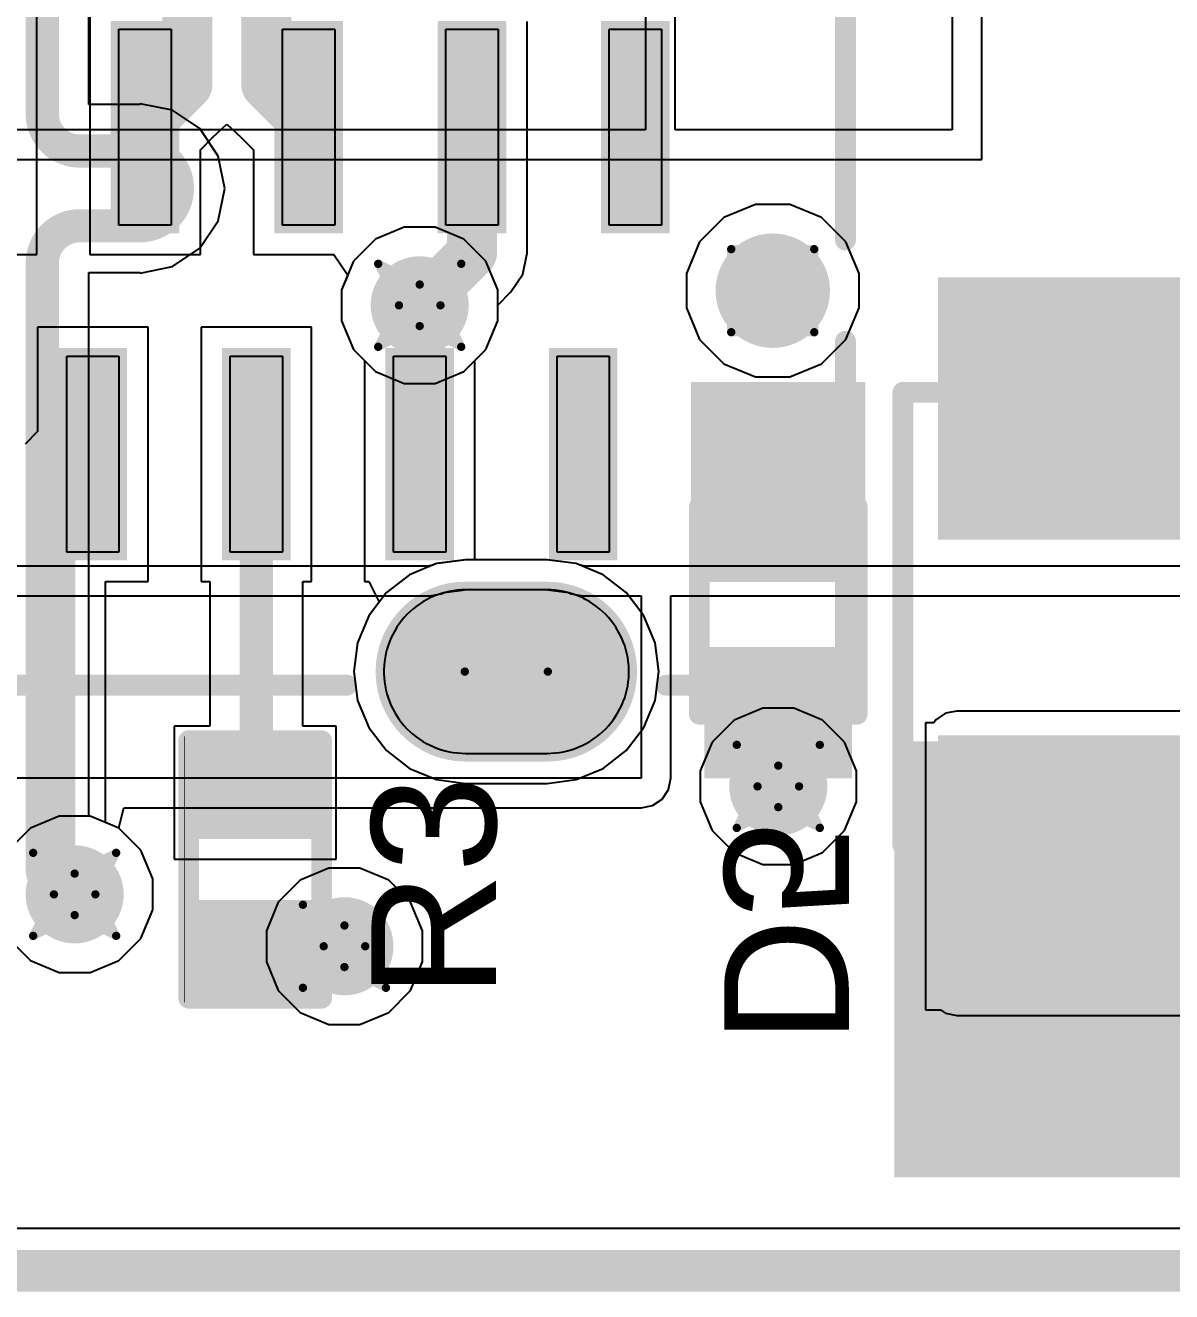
# Model space of a CAD drawing. Header units: inches. Extents: x -6 to 430, y 0 to 90.
# Drawn here: x 5.3 to 12.31, y -0.13 to 7.62 of the extents above; entities that cross this region are included whole.
import ezdxf

# ---------------------------------------------------------------- set-up
doc = ezdxf.new("R2010")
doc.units = ezdxf.units.IN
for name, color, linetype in [('Board_Outline', 56, 'Continuous'), ('Bottom Layer', 5, 'Continuous'), ('Bottom Overlay', 54, 'Continuous'), ('Bottom Paste', 16, 'Continuous'), ('Bottom Solder', 6, 'Continuous'), ('Drill Drawing', 1, 'Continuous'), ('Layer 1', 16, 'Continuous'), ('Layer 2', 76, 'Continuous'), ('Multi-Layer', 9, 'Continuous'), ('Pad Holes', 156, 'Continuous'), ('Top Layer', 1, 'Continuous'), ('Top Overlay', 2, 'Continuous'), ('Top Paste', 8, 'Continuous'), ('Top Solder', 216, 'Continuous'), ('Via Holes', 16, 'Continuous')]:
    doc.layers.add(name, color=color, linetype=linetype)
doc.styles.add('Arial', font='', dxfattribs={"height": 0.2})
doc.styles.get('Arial').set_extended_font_data('Arial')

msp = doc.modelspace()

# ---------------------------------------------------------------- hatches: boundary and pattern name
at = {"layer": 'Bottom Layer'}
h = msp.add_hatch(color=5, dxfattribs=at)
edge = h.paths.add_edge_path()
edge.add_arc((7.709, 5.9062), 0.3, 0, 360)
for points in [[(12.3808, 5.975), (12.3808, 4.575), (10.9808, 4.575), (10.9808, 5.975)], [(9.5528, 4.3146), (9.5528, 4.9146), (10.2528, 4.9146), (10.2528, 4.3146)], [(9.5528, 3.1146), (9.5528, 3.7146), (10.2528, 3.7146), (10.2528, 3.1146)], [(10.995, 1.7444), (14.3478, 1.7444), (14.3478, 3.243), (10.995, 3.243)], [(12.3808, 3.175), (12.3808, 1.775), (10.9808, 1.775), (10.9808, 3.175)]]:
    msp.add_hatch(color=5, dxfattribs=at).paths.add_polyline_path(points)
h = msp.add_hatch(color=5, dxfattribs=at)
edge = h.paths.add_edge_path()
edge.add_arc((8.489, 3.6656), 0.5, 270, 450)
edge.add_line((8.489, 4.1656), (7.989, 4.1656))
edge.add_arc((7.989, 3.6656), 0.5, 90, 270)
edge.add_line((7.989, 3.1656), (8.489, 3.1656))
h = msp.add_hatch(color=5, dxfattribs=at)
edge = h.paths.add_edge_path()
edge.add_arc((9.9028, 2.9636), 0.3, 0, 360)
h = msp.add_hatch(color=5, dxfattribs=at)
edge = h.paths.add_edge_path()
edge.add_arc((5.5979, 2.3032), 0.3, 0, 360)
h = msp.add_hatch(color=5, dxfattribs=at)
edge = h.paths.add_edge_path()
edge.add_arc((7.2485, 1.9857), 0.3, 0, 360)
at = {"layer": 'Bottom Overlay'}
for points in [[(9.5456, 4.6755), (9.5456, 5.4375), (9.3678, 5.4375), (9.3678, 4.6755)], [(10.2822, 4.9549), (10.2822, 5.4375), (9.5202, 5.4375), (9.5202, 4.9549)], [(10.4346, 4.6755), (10.4346, 5.4375), (10.2568, 5.4375), (10.2568, 4.6755)], [(10.9173, 1.5889), (10.9173, 3.2399), (10.6125, 3.2399), (10.6125, 1.5889)], [(12.7461, 0.5729), (12.7461, 1.7159), (10.6125, 1.7159), (10.6125, 0.5729)]]:
    msp.add_hatch(color=54, dxfattribs=at).paths.add_polyline_path(points)
at = {"layer": 'Bottom Paste'}
for points in [[(12.3808, 5.975), (12.3808, 4.575), (10.9808, 4.575), (10.9808, 5.975)], [(9.5528, 4.3146), (9.5528, 4.9146), (10.2528, 4.9146), (10.2528, 4.3146)], [(9.5528, 3.1146), (9.5528, 3.7146), (10.2528, 3.7146), (10.2528, 3.1146)], [(12.3808, 3.175), (12.3808, 1.775), (10.9808, 1.775), (10.9808, 3.175)]]:
    msp.add_hatch(color=16, dxfattribs=at).paths.add_polyline_path(points)
at = {"layer": 'Bottom Solder'}
h = msp.add_hatch(color=6, dxfattribs=at)
edge = h.paths.add_edge_path()
edge.add_arc((9.869, 5.9957), 0.1016, 0, 360)
for points in [[(12.4824, 6.0766), (12.4824, 4.4734), (10.8792, 4.4734), (10.8792, 6.0766)], [(9.4512, 4.213), (9.4512, 5.0162), (10.3544, 5.0162), (10.3544, 4.213)], [(9.4512, 3.013), (9.4512, 3.8162), (10.3544, 3.8162), (10.3544, 3.013)], [(12.4824, 3.2766), (12.4824, 1.6734), (10.8792, 1.6734), (10.8792, 3.2766)]]:
    msp.add_hatch(color=6, dxfattribs=at).paths.add_polyline_path(points)
h = msp.add_hatch(color=6, dxfattribs=at)
edge = h.paths.add_edge_path()
edge.add_arc((8.489, 3.6656), 0.55, 270, 450)
edge.add_line((8.489, 4.2156), (7.989, 4.2156))
edge.add_arc((7.989, 3.6656), 0.55, 90, 270)
edge.add_line((7.989, 3.1156), (8.489, 3.1156))
at = {"layer": 'Layer 1'}
h = msp.add_hatch(color=16, dxfattribs=at)
edge = h.paths.add_edge_path()
edge.add_arc((7.709, 5.9062), 0.3, 0, 360)
h = msp.add_hatch(color=16, dxfattribs=at)
edge = h.paths.add_edge_path()
edge.add_arc((8.489, 3.6656), 0.5, 270, 450)
edge.add_line((8.489, 4.1656), (7.989, 4.1656))
edge.add_arc((7.989, 3.6656), 0.5, 90, 270)
edge.add_line((7.989, 3.1656), (8.489, 3.1656))
h = msp.add_hatch(color=16, dxfattribs=at)
edge = h.paths.add_edge_path()
edge.add_arc((9.9028, 2.9636), 0.3, 0, 360)
h = msp.add_hatch(color=16, dxfattribs=at)
edge = h.paths.add_edge_path()
edge.add_arc((5.5979, 2.3032), 0.3, 0, 360)
h = msp.add_hatch(color=16, dxfattribs=at)
edge = h.paths.add_edge_path()
edge.add_arc((7.2485, 1.9857), 0.3, 0, 360)
at = {"layer": 'Layer 2'}
h = msp.add_hatch(color=76, dxfattribs=at)
edge = h.paths.add_edge_path()
edge.add_arc((7.709, 5.9062), 0.3, 0, 360)
h = msp.add_hatch(color=76, dxfattribs=at)
edge = h.paths.add_edge_path()
edge.add_arc((8.489, 3.6656), 0.5, 270, 450)
edge.add_line((8.489, 4.1656), (7.989, 4.1656))
edge.add_arc((7.989, 3.6656), 0.5, 90, 270)
edge.add_line((7.989, 3.1656), (8.489, 3.1656))
h = msp.add_hatch(color=76, dxfattribs=at)
edge = h.paths.add_edge_path()
edge.add_arc((9.9028, 2.9636), 0.3, 0, 360)
h = msp.add_hatch(color=76, dxfattribs=at)
edge = h.paths.add_edge_path()
edge.add_arc((5.5979, 2.3032), 0.3, 0, 360)
h = msp.add_hatch(color=76, dxfattribs=at)
edge = h.paths.add_edge_path()
edge.add_arc((7.2485, 1.9857), 0.3, 0, 360)
at = {"layer": 'Multi-Layer'}
h = msp.add_hatch(color=9, dxfattribs=at)
edge = h.paths.add_edge_path()
edge.add_arc((8.489, 3.6656), 0.5, 270, 450)
edge.add_line((8.489, 4.1656), (7.989, 4.1656))
edge.add_arc((7.989, 3.6656), 0.5, 90, 270)
edge.add_line((7.989, 3.1656), (8.489, 3.1656))
at = {"layer": 'Pad Holes'}
h = msp.add_hatch(color=7, dxfattribs=at)
edge = h.paths.add_edge_path()
edge.add_arc((9.869, 5.9957), 0.35, 0, 360)
h = msp.add_hatch(color=7, dxfattribs=at)
edge = h.paths.add_edge_path()
edge.add_arc((8.514, 3.6656), 0.325, 270, 450)
edge.add_line((8.514, 3.9906), (7.964, 3.9906))
edge.add_arc((7.964, 3.6656), 0.325, 90, 270)
edge.add_line((7.964, 3.3406), (8.514, 3.3406))
at = {"layer": 'Top Layer'}
for points in [[(5.869, 6.3956), (5.869, 7.5956), (6.189, 7.5956), (6.189, 6.3956)], [(6.869, 6.3956), (6.869, 7.5956), (7.189, 7.5956), (7.189, 6.3956)], [(7.869, 6.3956), (7.869, 7.5956), (8.189, 7.5956), (8.189, 6.3956)], [(8.869, 6.3956), (8.869, 7.5956), (9.189, 7.5956), (9.189, 6.3956)], [(5.549, 4.3956), (5.549, 5.5956), (5.869, 5.5956), (5.869, 4.3956)], [(6.549, 4.3956), (6.549, 5.5956), (6.869, 5.5956), (6.869, 4.3956)], [(7.549, 4.3956), (7.549, 5.5956), (7.869, 5.5956), (7.869, 4.3956)], [(8.549, 4.3956), (8.549, 5.5956), (8.869, 5.5956), (8.869, 4.3956)], [(6.3849, 3.1541), (7.0199, 3.1541), (7.0199, 2.6969), (6.3849, 2.6969)], [(6.3849, 2.2143), (7.0199, 2.2143), (7.0199, 1.7571), (6.3849, 1.7571)]]:
    msp.add_hatch(color=1, dxfattribs=at).paths.add_polyline_path(points)
h = msp.add_hatch(color=1, dxfattribs=at)
edge = h.paths.add_edge_path()
edge.add_arc((7.709, 5.9062), 0.3, 0, 360)
h = msp.add_hatch(color=1, dxfattribs=at)
edge = h.paths.add_edge_path()
edge.add_arc((8.489, 3.6656), 0.5, 270, 450)
edge.add_line((8.489, 4.1656), (7.989, 4.1656))
edge.add_arc((7.989, 3.6656), 0.5, 90, 270)
edge.add_line((7.989, 3.1656), (8.489, 3.1656))
h = msp.add_hatch(color=1, dxfattribs=at)
edge = h.paths.add_edge_path()
edge.add_arc((9.9028, 2.9636), 0.3, 0, 360)
h = msp.add_hatch(color=1, dxfattribs=at)
edge = h.paths.add_edge_path()
edge.add_arc((5.5979, 2.3032), 0.3, 0, 360)
h = msp.add_hatch(color=1, dxfattribs=at)
edge = h.paths.add_edge_path()
edge.add_arc((7.2485, 1.9857), 0.3, 0, 360)
at = {"layer": 'Top Paste'}
for points in [[(6.3849, 3.1541), (7.0199, 3.1541), (7.0199, 2.6969), (6.3849, 2.6969)], [(6.3849, 2.2143), (7.0199, 2.2143), (7.0199, 1.7571), (6.3849, 1.7571)]]:
    msp.add_hatch(color=8, dxfattribs=at).paths.add_polyline_path(points)
at = {"layer": 'Top Solder'}
for points in [[(5.819, 6.3456), (5.819, 7.6456), (6.239, 7.6456), (6.239, 6.3456)], [(6.819, 6.3456), (6.819, 7.6456), (7.239, 7.6456), (7.239, 6.3456)], [(7.819, 6.3456), (7.819, 7.6456), (8.239, 7.6456), (8.239, 6.3456)], [(8.819, 6.3456), (8.819, 7.6456), (9.239, 7.6456), (9.239, 6.3456)], [(5.499, 4.3456), (5.499, 5.6456), (5.919, 5.6456), (5.919, 4.3456)], [(6.499, 4.3456), (6.499, 5.6456), (6.919, 5.6456), (6.919, 4.3456)], [(7.499, 4.3456), (7.499, 5.6456), (7.919, 5.6456), (7.919, 4.3456)], [(8.499, 4.3456), (8.499, 5.6456), (8.919, 5.6456), (8.919, 4.3456)], [(6.3299, 3.2091), (7.0749, 3.2091), (7.0749, 2.6419), (6.3299, 2.6419)], [(6.3299, 2.2693), (7.0749, 2.2693), (7.0749, 1.7021), (6.3299, 1.7021)]]:
    msp.add_hatch(color=216, dxfattribs=at).paths.add_polyline_path(points)
h = msp.add_hatch(color=216, dxfattribs=at)
edge = h.paths.add_edge_path()
edge.add_arc((9.869, 5.9957), 0.1016, 0, 360)
h = msp.add_hatch(color=216, dxfattribs=at)
edge = h.paths.add_edge_path()
edge.add_arc((8.489, 3.6656), 0.55, 270, 450)
edge.add_line((8.489, 4.2156), (7.989, 4.2156))
edge.add_arc((7.989, 3.6656), 0.55, 90, 270)
edge.add_line((7.989, 3.1156), (8.489, 3.1156))
at = {"layer": 'Via Holes'}
h = msp.add_hatch(color=7, dxfattribs=at)
edge = h.paths.add_edge_path()
edge.add_arc((7.709, 5.9062), 0.15, 0, 360)
h = msp.add_hatch(color=7, dxfattribs=at)
edge = h.paths.add_edge_path()
edge.add_arc((9.9028, 2.9636), 0.15, 0, 360)
h = msp.add_hatch(color=7, dxfattribs=at)
edge = h.paths.add_edge_path()
edge.add_arc((5.5979, 2.3032), 0.15, 0, 360)
h = msp.add_hatch(color=7, dxfattribs=at)
edge = h.paths.add_edge_path()
edge.add_arc((7.2485, 1.9857), 0.15, 0, 360)

# ---------------------------------------------------------------- linework, layer by layer
at = {"layer": 'Board_Outline'}
for points, const_width in [([(10.0191, 5.9957, 1), (9.7189, 5.9957, 1)], 0.3), ([(9.6439, 5.9957, 1), (9.7939, 5.9957, 1)], 0.15), ([(9.9441, 5.9957, 1), (10.0941, 5.9957, 1)], 0.15)]:
    msp.add_lwpolyline(points, format="xyb", close=True, dxfattribs=dict(at, const_width=const_width))
at = {"layer": 'Board_Outline', "const_width": 0.254}
msp.add_lwpolyline([(0, 0), (45, 0)], dxfattribs=at)
at = {"layer": 'Bottom Layer'}
for p, q in [((10.9661, 11.5028), (10.9661, 6.9803)), ((11.1474, 6.799), (11.1474, 11.5055)), ((9.09, 8.9072), (9.09, 6.9803)), ((9.2713, 6.9803), (9.2713, 8.9072)), ((9.09, 6.9803), (1.4954, 6.9803)), ((10.9661, 6.9803), (9.2713, 6.9803)), ((1.5133, 6.799), (11.1474, 6.799)), ((9.764, 6.5235), (9.57, 6.4432)), ((9.974, 6.5235), (9.764, 6.5235)), ((10.1679, 6.4432), (9.974, 6.5235)), ((9.57, 6.4432), (9.4215, 6.2947)), ((10.3164, 6.2947), (10.1679, 6.4432)), ((9.4215, 6.2947), (9.3412, 6.1007)), ((10.3968, 6.1007), (10.3164, 6.2947)), ((9.3412, 6.1007), (9.3412, 5.8907)), ((10.3968, 5.8907), (10.3968, 6.1007)), ((9.3412, 5.8907), (9.4215, 5.6967)), ((10.3164, 5.6967), (10.3968, 5.8907)), ((9.4215, 5.6967), (9.57, 5.5483)), ((10.1679, 5.5483), (10.3164, 5.6967)), ((9.57, 5.5483), (9.764, 5.4679)), ((9.974, 5.4679), (10.1679, 5.5483)), ((9.764, 5.4679), (9.974, 5.4679)), ((7.9772, 4.3477), (7.8357, 4.3291)), ((7.989, 4.3493), (7.9772, 4.3477)), ((7.9772, 4.3477), (7.9772, 4.3477)), ((8.489, 4.3493), (7.989, 4.3493)), ((8.5008, 4.3477), (8.489, 4.3493)), ((8.6659, 4.326), (8.5008, 4.3477)), ((8.5008, 4.3477), (8.5008, 4.3477)), ((7.7552, 4.3098), (3.9828, 4.3098)), ((7.7895, 4.3166), (7.7552, 4.3098)), ((7.8121, 4.326), (7.7895, 4.3166)), ((7.8357, 4.3291), (7.8121, 4.326)), ((7.8357, 4.3291), (7.8357, 4.3291)), ((8.688, 4.3168), (8.6659, 4.326)), ((8.6885, 4.3166), (8.688, 4.3168)), ((8.688, 4.3168), (8.688, 4.3168)), ((8.7228, 4.3098), (8.6885, 4.3166)), ((12.646, 4.3098), (8.7228, 4.3098)), ((3.965, 4.1285), (7.773, 4.1285)), ((7.773, 4.1285), (7.8286, 4.1396)), ((7.8286, 4.1396), (7.8424, 4.1423)), ((7.8424, 4.1423), (7.8594, 4.1493)), ((7.8594, 4.1493), (8.0009, 4.168)), ((8.0009, 4.168), (8.4771, 4.168)), ((8.4771, 4.168), (8.6186, 4.1493)), ((8.6186, 4.1493), (8.6356, 4.1423)), ((8.6356, 4.1423), (8.7049, 4.1285)), ((8.7049, 4.1285), (8.705, 4.1285)), ((8.705, 4.1285), (8.705, 4.1285)), ((8.705, 4.1285), (9.0646, 4.1285)), ((9.0646, 4.1285), (9.0646, 3.0144)), ((9.2459, 3.0144), (9.2459, 4.1285)), ((9.2459, 4.1285), (12.646, 4.1285)), ((10.9256, 3.4105), (10.8668, 3.3712)), ((10.995, 3.4243), (10.9256, 3.4105)), ((14.3478, 3.4243), (10.995, 3.4243)), ((10.8545, 3.3528), (10.803, 3.3528)), ((10.803, 3.3528), (10.803, 1.5972)), ((10.8668, 3.3712), (10.8545, 3.3528)), ((9.0646, 3.0144), (0.259, 3.0144)), ((9.1928, 2.8862), (9.2321, 2.945)), ((9.2321, 2.945), (9.2459, 3.0144)), ((9.134, 2.8469), (9.1928, 2.8862)), ((5.871, 2.7182), (5.899, 2.8331)), ((5.899, 2.8331), (9.0646, 2.8331)), ((9.0646, 2.8331), (9.134, 2.8469)), ((5.8707, 2.7061), (5.871, 2.7182)), ((6.003, 2.5739), (5.8707, 2.7061)), ((6.0757, 2.3982), (6.003, 2.5739)), ((6.0757, 2.2082), (6.0757, 2.3982)), ((6.003, 2.0325), (6.0757, 2.2082)), ((5.209, 2.0164), (5.3273, 1.8981)), ((5.8686, 1.8981), (6.003, 2.0325)), ((5.3273, 1.8981), (5.5029, 1.8254)), ((5.6929, 1.8254), (5.8686, 1.8981)), ((5.5029, 1.8254), (5.6929, 1.8254)), ((10.803, 1.5972), (10.8953, 1.5972)), ((10.8953, 1.5972), (10.9256, 1.5769)), ((10.9256, 1.5769), (10.995, 1.5631)), ((10.995, 1.5631), (14.3478, 1.5631)), ((44.741, 0.259), (0.259, 0.259))]:
    msp.add_line(p, q, dxfattribs=at)
at = {"layer": 'Bottom Overlay', "const_width": 0.127}
for points in [[(10.6648, 5.3736), (10.868, 5.3736)], [(10.6648, 5.018), (10.6648, 5.3736)], [(10.6648, 2.605), (10.6648, 5.018)], [(9.4202, 3.405), (9.4202, 4.675)], [(10.3854, 3.405), (10.3854, 4.675)], [(9.421, 3.405), (9.471, 3.405)], [(10.3346, 3.405), (10.3846, 3.405)]]:
    msp.add_lwpolyline(points, dxfattribs=at)
at = {"layer": 'Bottom Overlay', "const_width": 0.0635}
for points in [[(10.633, 5.3736, 1), (10.6965, 5.3736, 1)], [(10.633, 5.3736, 1), (10.6965, 5.3736, 1)], [(10.8362, 5.3736, 1), (10.8997, 5.3736, 1)], [(10.633, 5.018, 1), (10.6965, 5.018, 1)], [(10.633, 5.018, 1), (10.6965, 5.018, 1)], [(9.3884, 4.675, 1), (9.4519, 4.675, 1)], [(10.3536, 4.675, 1), (10.4171, 4.675, 1)], [(9.3884, 3.405, 1), (9.4519, 3.405, 1)], [(9.3892, 3.405, 1), (9.4527, 3.405, 1)], [(9.4392, 3.405, 1), (9.5027, 3.405, 1)], [(10.3028, 3.405, 1), (10.3663, 3.405, 1)], [(10.3528, 3.405, 1), (10.4163, 3.405, 1)], [(10.3536, 3.405, 1), (10.4171, 3.405, 1)], [(10.633, 2.605, 1), (10.6965, 2.605, 1)]]:
    msp.add_lwpolyline(points, format="xyb", close=True, dxfattribs=at)
at = {"layer": 'Drill Drawing', "const_width": 0.0508}
for points in [[(9.615, 6.2497), (10.123, 6.2497)], [(9.615, 5.7417), (9.615, 6.2497)], [(10.123, 5.7417), (10.123, 6.2497)], [(7.455, 6.1602), (7.709, 6.0332)], [(7.455, 6.1602), (7.582, 5.9062)], [(7.709, 6.0332), (7.963, 6.1602)], [(7.836, 5.9062), (7.963, 6.1602)], [(7.455, 5.6522), (7.582, 5.9062)], [(7.836, 5.9062), (7.963, 5.6522)], [(7.455, 5.6522), (7.709, 5.7792)], [(7.709, 5.7792), (7.963, 5.6522)], [(9.615, 5.7417), (10.123, 5.7417)], [(9.6488, 3.2176), (9.9028, 3.0906)], [(9.6488, 3.2176), (9.7758, 2.9636)], [(9.9028, 3.0906), (10.1568, 3.2176)], [(10.0298, 2.9636), (10.1568, 3.2176)], [(9.6488, 2.7096), (9.7758, 2.9636)], [(10.0298, 2.9636), (10.1568, 2.7096)], [(9.6488, 2.7096), (9.9028, 2.8366)], [(9.9028, 2.8366), (10.1568, 2.7096)], [(5.3439, 2.5572), (5.5979, 2.4302)], [(5.3439, 2.5572), (5.4709, 2.3032)], [(5.5979, 2.4302), (5.8519, 2.5572)], [(5.7249, 2.3032), (5.8519, 2.5572)], [(5.3439, 2.0492), (5.4709, 2.3032)], [(5.7249, 2.3032), (5.8519, 2.0492)], [(6.9945, 2.2397), (7.2485, 2.1127)], [(6.9945, 2.2397), (7.1215, 1.9857)], [(7.2485, 2.1127), (7.5025, 2.2397)], [(7.3755, 1.9857), (7.5025, 2.2397)], [(5.3439, 2.0492), (5.5979, 2.1762)], [(5.5979, 2.1762), (5.8519, 2.0492)], [(6.9945, 1.7317), (7.1215, 1.9857)], [(7.3755, 1.9857), (7.5025, 1.7317)], [(6.9945, 1.7317), (7.2485, 1.8587)], [(7.2485, 1.8587), (7.5025, 1.7317)]]:
    msp.add_lwpolyline(points, dxfattribs=at)
at = {"layer": 'Drill Drawing'}
for points, const_width in [([(9.6023, 6.2497, 1), (9.6277, 6.2497, 1)], 0.0254), ([(9.6023, 6.2497, 1), (9.6277, 6.2497, 1)], 0.0254), ([(10.1103, 6.2497, 1), (10.1357, 6.2497, 1)], 0.0254), ([(10.1103, 6.2497, 1), (10.1357, 6.2497, 1)], 0.0254), ([(7.4423, 6.1602, 1), (7.4677, 6.1602, 1)], 0.0254), ([(7.4423, 6.1602, 1), (7.4677, 6.1602, 1)], 0.0254), ([(7.9503, 6.1602, 1), (7.9757, 6.1602, 1)], 0.0254), ([(7.9503, 6.1602, 1), (7.9757, 6.1602, 1)], 0.0254), ([(7.6963, 6.0332, 1), (7.7217, 6.0332, 1)], 0.0254), ([(7.6963, 6.0332, 1), (7.7217, 6.0332, 1)], 0.0254), ([(7.5693, 5.9062, 1), (7.5947, 5.9062, 1)], 0.0254), ([(7.5693, 5.9062, 1), (7.5947, 5.9062, 1)], 0.0254), ([(7.8233, 5.9062, 1), (7.8487, 5.9062, 1)], 0.0254), ([(7.8233, 5.9062, 1), (7.8487, 5.9062, 1)], 0.0254), ([(7.6963, 5.7792, 1), (7.7217, 5.7792, 1)], 0.0254), ([(7.6963, 5.7792, 1), (7.7217, 5.7792, 1)], 0.0254), ([(9.6023, 5.7417, 1), (9.6277, 5.7417, 1)], 0.0254), ([(9.6023, 5.7417, 1), (9.6277, 5.7417, 1)], 0.0254), ([(10.1103, 5.7417, 1), (10.1357, 5.7417, 1)], 0.0254), ([(10.1103, 5.7417, 1), (10.1357, 5.7417, 1)], 0.0254), ([(7.4423, 5.6522, 1), (7.4677, 5.6522, 1)], 0.0254), ([(7.4423, 5.6522, 1), (7.4677, 5.6522, 1)], 0.0254), ([(7.9503, 5.6522, 1), (7.9757, 5.6522, 1)], 0.0254), ([(7.9503, 5.6522, 1), (7.9757, 5.6522, 1)], 0.0254), ([(8.493, 3.6656, 1), (7.985, 3.6656, 1)], 0.0508), ([(7.9723, 3.6656, 1), (7.9977, 3.6656, 1)], 0.0254), ([(8.4803, 3.6656, 1), (8.5057, 3.6656, 1)], 0.0254), ([(9.6361, 3.2176, 1), (9.6615, 3.2176, 1)], 0.0254), ([(9.6361, 3.2176, 1), (9.6615, 3.2176, 1)], 0.0254), ([(10.1441, 3.2176, 1), (10.1695, 3.2176, 1)], 0.0254), ([(10.1441, 3.2176, 1), (10.1695, 3.2176, 1)], 0.0254), ([(9.8901, 3.0906, 1), (9.9155, 3.0906, 1)], 0.0254), ([(9.8901, 3.0906, 1), (9.9155, 3.0906, 1)], 0.0254), ([(9.7631, 2.9636, 1), (9.7885, 2.9636, 1)], 0.0254), ([(9.7631, 2.9636, 1), (9.7885, 2.9636, 1)], 0.0254), ([(10.0171, 2.9636, 1), (10.0425, 2.9636, 1)], 0.0254), ([(10.0171, 2.9636, 1), (10.0425, 2.9636, 1)], 0.0254), ([(9.8901, 2.8366, 1), (9.9155, 2.8366, 1)], 0.0254), ([(9.8901, 2.8366, 1), (9.9155, 2.8366, 1)], 0.0254), ([(9.6361, 2.7096, 1), (9.6615, 2.7096, 1)], 0.0254), ([(9.6361, 2.7096, 1), (9.6615, 2.7096, 1)], 0.0254), ([(10.1441, 2.7096, 1), (10.1695, 2.7096, 1)], 0.0254), ([(10.1441, 2.7096, 1), (10.1695, 2.7096, 1)], 0.0254), ([(5.3312, 2.5572, 1), (5.3566, 2.5572, 1)], 0.0254), ([(5.3312, 2.5572, 1), (5.3566, 2.5572, 1)], 0.0254), ([(5.8392, 2.5572, 1), (5.8646, 2.5572, 1)], 0.0254), ([(5.8392, 2.5572, 1), (5.8646, 2.5572, 1)], 0.0254), ([(5.5852, 2.4302, 1), (5.6106, 2.4302, 1)], 0.0254), ([(5.5852, 2.4302, 1), (5.6106, 2.4302, 1)], 0.0254), ([(5.4582, 2.3032, 1), (5.4836, 2.3032, 1)], 0.0254), ([(5.4582, 2.3032, 1), (5.4836, 2.3032, 1)], 0.0254), ([(5.7122, 2.3032, 1), (5.7376, 2.3032, 1)], 0.0254), ([(5.7122, 2.3032, 1), (5.7376, 2.3032, 1)], 0.0254), ([(6.9818, 2.2397, 1), (7.0072, 2.2397, 1)], 0.0254), ([(6.9818, 2.2397, 1), (7.0072, 2.2397, 1)], 0.0254), ([(7.4898, 2.2397, 1), (7.5152, 2.2397, 1)], 0.0254), ([(7.4898, 2.2397, 1), (7.5152, 2.2397, 1)], 0.0254), ([(5.5852, 2.1762, 1), (5.6106, 2.1762, 1)], 0.0254), ([(5.5852, 2.1762, 1), (5.6106, 2.1762, 1)], 0.0254), ([(7.2358, 2.1127, 1), (7.2612, 2.1127, 1)], 0.0254), ([(7.2358, 2.1127, 1), (7.2612, 2.1127, 1)], 0.0254), ([(5.3312, 2.0492, 1), (5.3566, 2.0492, 1)], 0.0254), ([(5.3312, 2.0492, 1), (5.3566, 2.0492, 1)], 0.0254), ([(5.8392, 2.0492, 1), (5.8646, 2.0492, 1)], 0.0254), ([(5.8392, 2.0492, 1), (5.8646, 2.0492, 1)], 0.0254), ([(7.1088, 1.9857, 1), (7.1342, 1.9857, 1)], 0.0254), ([(7.1088, 1.9857, 1), (7.1342, 1.9857, 1)], 0.0254), ([(7.3628, 1.9857, 1), (7.3882, 1.9857, 1)], 0.0254), ([(7.3628, 1.9857, 1), (7.3882, 1.9857, 1)], 0.0254), ([(7.2358, 1.8587, 1), (7.2612, 1.8587, 1)], 0.0254), ([(7.2358, 1.8587, 1), (7.2612, 1.8587, 1)], 0.0254), ([(6.9818, 1.7317, 1), (7.0072, 1.7317, 1)], 0.0254), ([(6.9818, 1.7317, 1), (7.0072, 1.7317, 1)], 0.0254), ([(7.4898, 1.7317, 1), (7.5152, 1.7317, 1)], 0.0254), ([(7.4898, 1.7317, 1), (7.5152, 1.7317, 1)], 0.0254)]:
    msp.add_lwpolyline(points, format="xyb", close=True, dxfattribs=dict(at, const_width=const_width))
at = {"layer": 'Layer 1'}
for p, q in [((5.6844, 7.1347), (5.6844, 8.0071)), ((5.9982, 7.1347), (5.6844, 7.1347)), ((6.1964, 7.0997), (5.9982, 7.1392)), ((5.9982, 7.1392), (5.9982, 7.1347)), ((6.3645, 6.9874), (6.1964, 7.0997)), ((6.4768, 6.8194), (6.3645, 6.9874)), ((6.5162, 6.6212), (6.4768, 6.8194)), ((6.4768, 6.423), (6.5162, 6.6212)), ((9.764, 6.5235), (9.57, 6.4432)), ((9.974, 6.5235), (9.764, 6.5235)), ((10.1679, 6.4432), (9.974, 6.5235)), ((9.57, 6.4432), (9.4215, 6.2947)), ((10.3164, 6.2947), (10.1679, 6.4432)), ((6.3645, 6.255), (6.4768, 6.423)), ((7.614, 6.384), (7.4383, 6.3112)), ((7.804, 6.384), (7.614, 6.384)), ((7.9797, 6.3112), (7.804, 6.384)), ((7.4383, 6.3112), (7.3039, 6.1768)), ((8.1141, 6.1768), (7.9797, 6.3112)), ((9.4215, 6.2947), (9.3412, 6.1007)), ((10.3968, 6.1007), (10.3164, 6.2947)), ((6.1964, 6.1427), (6.3645, 6.255)), ((5.9982, 6.1032), (6.1964, 6.1427)), ((7.3039, 6.1768), (7.2312, 6.0012)), ((8.1868, 6.0012), (8.1141, 6.1768)), ((5.6844, 5.6052), (5.6844, 6.1077)), ((5.6844, 6.1077), (5.9982, 6.1077)), ((5.9982, 6.1077), (5.9982, 6.1032)), ((9.3412, 6.1007), (9.3412, 5.8907)), ((10.3968, 5.8907), (10.3968, 6.1007)), ((7.2312, 6.0012), (7.2312, 5.8112)), ((8.1868, 5.8112), (8.1868, 6.0012)), ((9.3412, 5.8907), (9.4215, 5.6967)), ((10.3164, 5.6967), (10.3968, 5.8907)), ((7.2312, 5.8112), (7.3039, 5.6355)), ((8.1141, 5.6355), (8.1868, 5.8112)), ((9.4215, 5.6967), (9.57, 5.5483)), ((10.1679, 5.5483), (10.3164, 5.6967)), ((5.6844, 2.781), (5.6844, 5.6052)), ((7.3039, 5.6355), (7.4383, 5.5011)), ((7.9797, 5.5011), (8.1141, 5.6355)), ((7.4383, 5.5011), (7.614, 5.4284)), ((7.804, 5.4284), (7.9797, 5.5011)), ((9.57, 5.5483), (9.764, 5.4679)), ((9.974, 5.4679), (10.1679, 5.5483)), ((7.614, 5.4284), (7.804, 5.4284)), ((9.764, 5.4679), (9.974, 5.4679)), ((7.989, 4.3493), (7.8121, 4.326)), ((8.489, 4.3493), (7.989, 4.3493)), ((8.6659, 4.326), (8.489, 4.3493)), ((7.8121, 4.326), (7.6472, 4.2577)), ((8.8308, 4.2577), (8.6659, 4.326)), ((7.6472, 4.2577), (7.5056, 4.149)), ((8.9724, 4.149), (8.8308, 4.2577)), ((7.5056, 4.149), (7.3969, 4.0074)), ((9.0811, 4.0074), (8.9724, 4.149)), ((7.3969, 4.0074), (7.3286, 3.8425)), ((9.1494, 3.8425), (9.0811, 4.0074)), ((7.3286, 3.8425), (7.3053, 3.6656)), ((9.1726, 3.6656), (9.1494, 3.8425)), ((7.3053, 3.6656), (7.3286, 3.4887)), ((9.1494, 3.4887), (9.1726, 3.6656)), ((7.3286, 3.4887), (7.3969, 3.3238)), ((9.0811, 3.3238), (9.1494, 3.4887)), ((7.3969, 3.3238), (7.5056, 3.1822)), ((8.9724, 3.1822), (9.0811, 3.3238)), ((7.5056, 3.1822), (7.6472, 3.0735)), ((8.8308, 3.0735), (8.9724, 3.1822)), ((7.6472, 3.0735), (7.8121, 3.0053)), ((8.6659, 3.0053), (8.8308, 3.0735)), ((7.8121, 3.0053), (7.989, 2.982)), ((7.989, 2.982), (8.489, 2.982)), ((8.489, 2.982), (8.6659, 3.0053)), ((5.6929, 2.781), (5.6844, 2.781)), ((5.8686, 2.7083), (5.6929, 2.781)), ((6.003, 2.5739), (5.8686, 2.7083)), ((6.0757, 2.3982), (6.003, 2.5739)), ((6.0757, 2.2082), (6.0757, 2.3982)), ((6.003, 2.0325), (6.0757, 2.2082)), ((5.209, 2.0164), (5.3273, 1.8981)), ((5.8686, 1.8981), (6.003, 2.0325)), ((5.3273, 1.8981), (5.5029, 1.8254)), ((5.6929, 1.8254), (5.8686, 1.8981)), ((5.5029, 1.8254), (5.6929, 1.8254)), ((33.3645, 0.259), (0.259, 0.259))]:
    msp.add_line(p, q, dxfattribs=at)
at = {"layer": 'Layer 1', "const_width": 0.2032}
for points in [[(5.3995, 7.0784), (5.3995, 8.0071)], [(5.6281, 6.8498), (5.9982, 6.8498)], [(5.6281, 6.3926), (5.9982, 6.3926)], [(5.3995, 5.6052), (5.3995, 6.164)], [(5.3995, 2.5016), (5.3995, 5.6052)], [(5.3995, 2.5016), (5.5979, 2.3032)]]:
    msp.add_lwpolyline(points, dxfattribs=at)
at = {"layer": 'Layer 1', "const_width": 0.1016}
for points in [[(5.3487, 7.0784, 1), (5.4503, 7.0784, 1)], [(5.3487, 7.0784, 1), (5.4503, 7.0784, 1)], [(5.5773, 6.8498, 1), (5.6789, 6.8498, 1)], [(5.5773, 6.8498, 1), (5.6789, 6.8498, 1)], [(5.9474, 6.8498, 1), (6.049, 6.8498, 1)], [(5.9474, 6.8498, 1), (6.049, 6.8498, 1)], [(5.5773, 6.3926, 1), (5.6789, 6.3926, 1)], [(5.5773, 6.3926, 1), (5.6789, 6.3926, 1)], [(5.9474, 6.3926, 1), (6.049, 6.3926, 1)], [(5.9474, 6.3926, 1), (6.049, 6.3926, 1)], [(5.3487, 6.164, 1), (5.4503, 6.164, 1)], [(5.3487, 6.164, 1), (5.4503, 6.164, 1)], [(5.3487, 5.6052, 1), (5.4503, 5.6052, 1)], [(5.3487, 5.6052, 1), (5.4503, 5.6052, 1)], [(5.3487, 2.5016, 1), (5.4503, 2.5016, 1)], [(5.3487, 2.5016, 1), (5.4503, 2.5016, 1)], [(5.5471, 2.3032, 1), (5.6487, 2.3032, 1)]]:
    msp.add_lwpolyline(points, format="xyb", close=True, dxfattribs=at)
at = {"layer": 'Layer 1', "const_width": 0.2032}
for points in [[(5.6281, 6.8498, -0.414214), (5.3995, 7.0784)], [(5.9982, 6.8498, -1), (5.9982, 6.3926)], [(5.3995, 6.164, -0.414214), (5.6281, 6.3926)]]:
    msp.add_lwpolyline(points, format="xyb", dxfattribs=at)
at = {"layer": 'Layer 2'}
for p, q in [((9.764, 6.5235), (9.57, 6.4432)), ((9.974, 6.5235), (9.764, 6.5235)), ((10.1679, 6.4432), (9.974, 6.5235)), ((9.57, 6.4432), (9.4215, 6.2947)), ((10.3164, 6.2947), (10.1679, 6.4432)), ((7.614, 6.384), (7.4383, 6.3112)), ((7.804, 6.384), (7.614, 6.384)), ((7.9797, 6.3112), (7.804, 6.384)), ((7.4383, 6.3112), (7.3039, 6.1768)), ((8.1141, 6.1768), (7.9797, 6.3112)), ((9.4215, 6.2947), (9.3412, 6.1007)), ((10.3968, 6.1007), (10.3164, 6.2947)), ((7.3039, 6.1768), (7.2312, 6.0012)), ((8.1868, 6.0012), (8.1141, 6.1768)), ((9.3412, 6.1007), (9.3412, 5.8907)), ((10.3968, 5.8907), (10.3968, 6.1007)), ((7.2312, 6.0012), (7.2312, 5.8112)), ((8.1868, 5.8112), (8.1868, 6.0012)), ((9.3412, 5.8907), (9.4215, 5.6967)), ((10.3164, 5.6967), (10.3968, 5.8907)), ((7.2312, 5.8112), (7.3039, 5.6355)), ((8.1141, 5.6355), (8.1868, 5.8112)), ((9.4215, 5.6967), (9.57, 5.5483)), ((10.1679, 5.5483), (10.3164, 5.6967)), ((7.3039, 5.6355), (7.4383, 5.5011)), ((7.9797, 5.5011), (8.1141, 5.6355)), ((7.4383, 5.5011), (7.614, 5.4284)), ((7.804, 5.4284), (7.9797, 5.5011)), ((9.57, 5.5483), (9.764, 5.4679)), ((9.974, 5.4679), (10.1679, 5.5483)), ((7.614, 5.4284), (7.804, 5.4284)), ((9.764, 5.4679), (9.974, 5.4679)), ((7.989, 4.3493), (7.8121, 4.326)), ((8.489, 4.3493), (7.989, 4.3493)), ((8.6659, 4.326), (8.489, 4.3493)), ((7.8121, 4.326), (7.6472, 4.2577)), ((8.8308, 4.2577), (8.6659, 4.326)), ((7.6472, 4.2577), (7.5056, 4.149)), ((8.9724, 4.149), (8.8308, 4.2577)), ((7.5056, 4.149), (7.3969, 4.0074)), ((9.0811, 4.0074), (8.9724, 4.149)), ((7.3969, 4.0074), (7.3286, 3.8425)), ((9.1494, 3.8425), (9.0811, 4.0074)), ((7.3286, 3.8425), (7.3053, 3.6656)), ((9.1726, 3.6656), (9.1494, 3.8425)), ((7.3053, 3.6656), (7.3286, 3.4887)), ((9.1494, 3.4887), (9.1726, 3.6656)), ((7.3286, 3.4887), (7.3969, 3.3238)), ((9.0811, 3.3238), (9.1494, 3.4887)), ((9.8078, 3.4414), (9.6321, 3.3687)), ((9.9978, 3.4414), (9.8078, 3.4414)), ((10.1735, 3.3687), (9.9978, 3.4414)), ((9.6321, 3.3687), (9.4977, 3.2343)), ((10.3079, 3.2343), (10.1735, 3.3687)), ((7.3969, 3.3238), (7.5056, 3.1822)), ((8.9724, 3.1822), (9.0811, 3.3238)), ((7.5056, 3.1822), (7.6472, 3.0735)), ((8.8308, 3.0735), (8.9724, 3.1822)), ((9.4977, 3.2343), (9.425, 3.0586)), ((10.3806, 3.0586), (10.3079, 3.2343)), ((7.6472, 3.0735), (7.8121, 3.0053)), ((8.6659, 3.0053), (8.8308, 3.0735)), ((9.425, 3.0586), (9.425, 2.8686)), ((10.3806, 2.8686), (10.3806, 3.0586)), ((7.8121, 3.0053), (7.989, 2.982)), ((7.989, 2.982), (8.489, 2.982)), ((8.489, 2.982), (8.6659, 3.0053)), ((9.425, 2.8686), (9.4977, 2.6929)), ((10.3079, 2.6929), (10.3806, 2.8686)), ((5.5029, 2.781), (5.3273, 2.7083)), ((5.6929, 2.781), (5.5029, 2.781)), ((5.8686, 2.7083), (5.6929, 2.781)), ((5.3273, 2.7083), (5.209, 2.59)), ((6.003, 2.5739), (5.8686, 2.7083)), ((9.4977, 2.6929), (9.6321, 2.5585)), ((10.1735, 2.5585), (10.3079, 2.6929)), ((6.0757, 2.3982), (6.003, 2.5739)), ((9.6321, 2.5585), (9.8078, 2.4858)), ((9.9978, 2.4858), (10.1735, 2.5585)), ((9.8078, 2.4858), (9.9978, 2.4858)), ((7.1535, 2.4635), (6.9778, 2.3908)), ((7.3435, 2.4635), (7.1535, 2.4635)), ((7.5192, 2.3908), (7.3435, 2.4635)), ((6.0757, 2.2082), (6.0757, 2.3982)), ((6.9778, 2.3908), (6.8434, 2.2564)), ((7.6536, 2.2564), (7.5192, 2.3908)), ((6.8434, 2.2564), (6.7707, 2.0807)), ((7.7263, 2.0807), (7.6536, 2.2564)), ((6.003, 2.0325), (6.0757, 2.2082)), ((5.209, 2.0164), (5.3273, 1.8981)), ((5.8686, 1.8981), (6.003, 2.0325)), ((6.7707, 2.0807), (6.7707, 1.8907)), ((7.7263, 1.8907), (7.7263, 2.0807)), ((5.3273, 1.8981), (5.5029, 1.8254)), ((5.6929, 1.8254), (5.8686, 1.8981)), ((6.7707, 1.8907), (6.8434, 1.715)), ((7.6536, 1.715), (7.7263, 1.8907)), ((5.5029, 1.8254), (5.6929, 1.8254)), ((6.8434, 1.715), (6.9778, 1.5806)), ((7.5192, 1.5806), (7.6536, 1.715)), ((6.9778, 1.5806), (7.1535, 1.5079)), ((7.3435, 1.5079), (7.5192, 1.5806)), ((7.1535, 1.5079), (7.3435, 1.5079)), ((44.741, 0.259), (0.259, 0.259))]:
    msp.add_line(p, q, dxfattribs=at)
at = {"layer": 'Top Layer'}
for p, q in [((5.3668, 6.2178), (5.3668, 7.7734)), ((5.6912, 7.7734), (5.6912, 6.2178)), ((8.3668, 6.2178), (8.3668, 7.6419)), ((6.4438, 6.9342), (6.529, 7.0132)), ((6.529, 7.0132), (6.6142, 6.9342)), ((6.3668, 6.8573), (6.4438, 6.9342)), ((6.6142, 6.9342), (6.6912, 6.8573)), ((6.3668, 6.2178), (6.3668, 6.8573)), ((6.6912, 6.8573), (6.6912, 6.2178)), ((9.764, 6.5235), (9.57, 6.4432)), ((9.974, 6.5235), (9.764, 6.5235)), ((10.1679, 6.4432), (9.974, 6.5235)), ((9.57, 6.4432), (9.4215, 6.2947)), ((10.3164, 6.2947), (10.1679, 6.4432)), ((9.4215, 6.2947), (9.3412, 6.1007)), ((10.3968, 6.1007), (10.3164, 6.2947)), ((4.6912, 6.2178), (5.3668, 6.2178)), ((5.6912, 6.2178), (6.3668, 6.2178)), ((6.6912, 6.2178), (7.1834, 6.2178)), ((7.1834, 6.2178), (7.2683, 6.0908)), ((8.34, 6.0973), (8.364, 6.2178)), ((8.364, 6.2178), (8.3668, 6.2178)), ((7.2683, 6.0908), (7.2312, 6.0012)), ((8.2671, 5.9881), (8.34, 6.0973)), ((9.3412, 6.1007), (9.3412, 5.8907)), ((10.3968, 5.8907), (10.3968, 6.1007)), ((7.2312, 6.0012), (7.2312, 5.8112)), ((8.1868, 5.9079), (8.2671, 5.9881)), ((8.1868, 5.8112), (8.1868, 5.9079)), ((9.3412, 5.8907), (9.4215, 5.6967)), ((10.3164, 5.6967), (10.3968, 5.8907)), ((7.2312, 5.8112), (7.3039, 5.6355)), ((8.1141, 5.6355), (8.1868, 5.8112)), ((6.0468, 5.7734), (5.3712, 5.7734)), ((5.3712, 5.7734), (5.3712, 5.1339)), ((6.0468, 4.2178), (6.0468, 5.7734)), ((7.0468, 5.7734), (6.3712, 5.7734)), ((6.3712, 5.7734), (6.3712, 4.2178)), ((7.0468, 4.2178), (7.0468, 5.7734)), ((9.4215, 5.6967), (9.57, 5.5483)), ((10.1679, 5.5483), (10.3164, 5.6967)), ((7.3039, 5.6355), (7.3712, 5.5683)), ((8.0468, 5.5683), (8.1141, 5.6355)), ((7.3712, 5.5683), (7.3712, 4.2178)), ((8.0468, 4.3493), (8.0468, 5.5683)), ((9.57, 5.5483), (9.764, 5.4679)), ((9.974, 5.4679), (10.1679, 5.5483)), ((9.764, 5.4679), (9.974, 5.4679)), ((5.3712, 5.1339), (5.2942, 5.057)), ((8.489, 4.3493), (8.0468, 4.3493)), ((8.6659, 4.326), (8.489, 4.3493)), ((8.8308, 4.2577), (8.6659, 4.326)), ((5.787, 2.7421), (5.787, 4.2178)), ((5.787, 4.2178), (6.0468, 4.2178)), ((6.3712, 4.2178), (6.4241, 4.2178)), ((6.4241, 4.2178), (6.4241, 3.3319)), ((6.9939, 3.3319), (6.9939, 4.2178)), ((6.9939, 4.2178), (7.0468, 4.2178)), ((7.3712, 4.2178), (7.3983, 4.2178)), ((7.3983, 4.2178), (7.4609, 4.0908)), ((8.9724, 4.149), (8.8308, 4.2577)), ((9.0811, 4.0074), (8.9724, 4.149)), ((7.4609, 4.0908), (7.3969, 4.0074)), ((7.3969, 4.0074), (7.3286, 3.8425)), ((9.1494, 3.8425), (9.0811, 4.0074)), ((7.3286, 3.8425), (7.3053, 3.6656)), ((9.1726, 3.6656), (9.1494, 3.8425)), ((7.3053, 3.6656), (7.3286, 3.4887)), ((9.1494, 3.4887), (9.1726, 3.6656)), ((7.3286, 3.4887), (7.3969, 3.3238)), ((9.0811, 3.3238), (9.1494, 3.4887)), ((6.4241, 3.3319), (6.2071, 3.3319)), ((6.2071, 3.3319), (6.2071, 2.5191)), ((7.1977, 3.3319), (6.9939, 3.3319)), ((7.1977, 2.5191), (7.1977, 3.3319)), ((7.3969, 3.3238), (7.5056, 3.1822)), ((8.9724, 3.1822), (9.0811, 3.3238)), ((7.5056, 3.1822), (7.6472, 3.0735)), ((8.8308, 3.0735), (8.9724, 3.1822)), ((7.6472, 3.0735), (7.8121, 3.0053)), ((8.6659, 3.0053), (8.8308, 3.0735)), ((7.8121, 3.0053), (7.989, 2.982)), ((7.989, 2.982), (8.489, 2.982)), ((8.489, 2.982), (8.6659, 3.0053)), ((5.8686, 2.7083), (5.787, 2.7421)), ((6.003, 2.5739), (5.8686, 2.7083)), ((6.0757, 2.3982), (6.003, 2.5739)), ((6.2071, 2.5191), (7.1977, 2.5191)), ((6.0757, 2.2082), (6.0757, 2.3982)), ((6.003, 2.0325), (6.0757, 2.2082)), ((5.209, 2.0164), (5.3273, 1.8981)), ((5.8686, 1.8981), (6.003, 2.0325)), ((5.3273, 1.8981), (5.5029, 1.8254)), ((5.6929, 1.8254), (5.8686, 1.8981)), ((5.5029, 1.8254), (5.6929, 1.8254)), ((44.741, 0.259), (0.259, 0.259))]:
    msp.add_line(p, q, dxfattribs=at)
for points, const_width in [([(6.2877, 7.2543), (6.2877, 8.7342)], 0.3048), ([(6.7703, 7.2543), (6.7703, 8.7342)], 0.3048), ([(6.029, 6.9956), (6.2877, 7.2543)], 0.3048), ([(6.7703, 7.2543), (7.029, 6.9956)], 0.3048), ([(8.029, 6.2262), (8.029, 6.9956)], 0.3048), ([(7.709, 5.9062), (8.029, 6.2262)], 0.3048), ([(7.709, 4.9956), (7.709, 5.9062)], 0.3048), ([(5.4503, 4.7369), (5.709, 4.9956)], 0.3048), ([(6.709, 2.9255), (6.709, 4.9956)], 0.2032), ([(5.4503, 2.4508), (5.4503, 4.7369)], 0.3048), ([(6.7024, 2.9255), (6.709, 2.9255)], 0.1778), ([(5.4503, 2.4508), (5.5979, 2.3032)], 0.3048), ([(6.7024, 1.9857), (7.2485, 1.9857)], 0.3048)]:
    msp.add_lwpolyline(points, dxfattribs=dict(at, const_width=const_width))
for points, const_width in [([(6.2115, 7.2543, 1), (6.3639, 7.2543, 1)], 0.1524), ([(6.2115, 7.2543, 1), (6.3639, 7.2543, 1)], 0.1524), ([(6.6941, 7.2543, 1), (6.8465, 7.2543, 1)], 0.1524), ([(6.6941, 7.2543, 1), (6.8465, 7.2543, 1)], 0.1524), ([(5.9528, 6.9956, 1), (6.1052, 6.9956, 1)], 0.1524), ([(6.9528, 6.9956, 1), (7.1052, 6.9956, 1)], 0.1524), ([(7.9528, 6.9956, 1), (8.1052, 6.9956, 1)], 0.1524), ([(7.9528, 6.2262, 1), (8.1052, 6.2262, 1)], 0.1524), ([(7.9528, 6.2262, 1), (8.1052, 6.2262, 1)], 0.1524), ([(7.6328, 5.9062, 1), (7.7852, 5.9062, 1)], 0.1524), ([(7.6328, 5.9062, 1), (7.7852, 5.9062, 1)], 0.1524), ([(5.6328, 4.9956, 1), (5.7852, 4.9956, 1)], 0.1524), ([(7.6328, 4.9956, 1), (7.7852, 4.9956, 1)], 0.1524), ([(6.6582, 4.9956, 1), (6.7598, 4.9956, 1)], 0.1016), ([(5.3741, 4.7369, 1), (5.5265, 4.7369, 1)], 0.1524), ([(5.3741, 4.7369, 1), (5.5265, 4.7369, 1)], 0.1524), ([(6.6582, 2.9255, 1), (6.7598, 2.9255, 1)], 0.1016), ([(6.6579, 2.9255, 1), (6.7468, 2.9255, 1)], 0.0889), ([(6.6646, 2.9255, 1), (6.7535, 2.9255, 1)], 0.0889), ([(5.3741, 2.4508, 1), (5.5265, 2.4508, 1)], 0.1524), ([(5.3741, 2.4508, 1), (5.5265, 2.4508, 1)], 0.1524), ([(5.5217, 2.3032, 1), (5.6741, 2.3032, 1)], 0.1524), ([(6.6262, 1.9857, 1), (6.7786, 1.9857, 1)], 0.1524), ([(7.1723, 1.9857, 1), (7.3247, 1.9857, 1)], 0.1524)]:
    msp.add_lwpolyline(points, format="xyb", close=True, dxfattribs=dict(at, const_width=const_width))
at = {"layer": 'Top Overlay'}
for points, const_width in [([(10.314, 6.3049), (10.314, 8.4086)], 0.127), ([(10.314, 3.5826), (10.314, 5.6863)], 0.127), ([(4.4754, 3.5826), (7.2626, 3.5826)], 0.127), ([(9.2154, 3.5826), (10.314, 3.5826)], 0.127), ([(6.296, 1.6682), (6.296, 3.243)], 0.127), ([(6.296, 3.243), (7.1088, 3.243)], 0.127), ([(6.2706, 1.6428), (6.2706, 3.2684)], 0.00323), ([(7.1088, 1.6682), (7.1088, 3.243)], 0.127), ([(6.296, 1.6682), (7.1088, 1.6682)], 0.127)]:
    msp.add_lwpolyline(points, dxfattribs=dict(at, const_width=const_width))
for points, const_width in [([(10.2823, 6.3049, 1), (10.3458, 6.3049, 1)], 0.0635), ([(10.2823, 5.6863, 1), (10.3458, 5.6863, 1)], 0.0635), ([(7.2308, 3.5826, 1), (7.2943, 3.5826, 1)], 0.0635), ([(9.1836, 3.5826, 1), (9.2471, 3.5826, 1)], 0.0635), ([(10.2823, 3.5826, 1), (10.3458, 3.5826, 1)], 0.0635), ([(10.2823, 3.5826, 1), (10.3458, 3.5826, 1)], 0.0635), ([(6.2642, 3.243, 1), (6.3277, 3.243, 1)], 0.0635), ([(6.2642, 3.243, 1), (6.3277, 3.243, 1)], 0.0635), ([(6.2698, 3.2684, 1), (6.2714, 3.2684, 1)], 0.00161), ([(7.077, 3.243, 1), (7.1405, 3.243, 1)], 0.0635), ([(7.077, 3.243, 1), (7.1405, 3.243, 1)], 0.0635), ([(6.2642, 1.6682, 1), (6.3277, 1.6682, 1)], 0.0635), ([(6.2642, 1.6682, 1), (6.3277, 1.6682, 1)], 0.0635), ([(7.077, 1.6682, 1), (7.1405, 1.6682, 1)], 0.0635), ([(7.077, 1.6682, 1), (7.1405, 1.6682, 1)], 0.0635), ([(6.2698, 1.6428, 1), (6.2714, 1.6428, 1)], 0.00161)]:
    msp.add_lwpolyline(points, format="xyb", close=True, dxfattribs=dict(at, const_width=const_width))
at = {"layer": 'Top Paste'}
for p, q in [((5.869, 6.3956), (5.869, 7.5956)), ((5.869, 7.5956), (6.189, 7.5956)), ((6.189, 7.5956), (6.189, 6.3956)), ((6.869, 6.3956), (6.869, 7.5956)), ((6.869, 7.5956), (7.189, 7.5956)), ((7.189, 7.5956), (7.189, 6.3956)), ((7.869, 6.3956), (7.869, 7.5956)), ((7.869, 7.5956), (8.189, 7.5956)), ((8.189, 7.5956), (8.189, 6.3956)), ((8.869, 6.3956), (8.869, 7.5956)), ((8.869, 7.5956), (9.189, 7.5956)), ((9.189, 7.5956), (9.189, 6.3956)), ((6.189, 6.3956), (5.869, 6.3956)), ((7.189, 6.3956), (6.869, 6.3956)), ((8.189, 6.3956), (7.869, 6.3956)), ((9.189, 6.3956), (8.869, 6.3956)), ((5.549, 4.3956), (5.549, 5.5956)), ((5.549, 5.5956), (5.869, 5.5956)), ((5.869, 5.5956), (5.869, 4.3956)), ((6.549, 4.3956), (6.549, 5.5956)), ((6.549, 5.5956), (6.869, 5.5956)), ((6.869, 5.5956), (6.869, 4.3956)), ((7.549, 4.3956), (7.549, 5.5956)), ((7.549, 5.5956), (7.869, 5.5956)), ((7.869, 5.5956), (7.869, 4.3956)), ((8.549, 4.3956), (8.549, 5.5956)), ((8.549, 5.5956), (8.869, 5.5956)), ((8.869, 5.5956), (8.869, 4.3956)), ((5.869, 4.3956), (5.549, 4.3956)), ((6.869, 4.3956), (6.549, 4.3956)), ((7.869, 4.3956), (7.549, 4.3956)), ((8.869, 4.3956), (8.549, 4.3956)), ((7.7721, 4.116), (7.7499, 4.1046)), ((7.7949, 4.1263), (7.7721, 4.116)), ((7.818, 4.1354), (7.7949, 4.1263)), ((7.8417, 4.1433), (7.818, 4.1354)), ((7.8657, 4.1501), (7.8417, 4.1433)), ((7.89, 4.1556), (7.8657, 4.1501)), ((7.9145, 4.1599), (7.89, 4.1556)), ((7.9393, 4.163), (7.9145, 4.1599)), ((7.9641, 4.1649), (7.9393, 4.163)), ((7.9891, 4.1655), (7.9641, 4.1649)), ((8.4891, 4.1655), (7.9891, 4.1655)), ((8.514, 4.1649), (8.4891, 4.1655)), ((8.5388, 4.163), (8.514, 4.1649)), ((8.5636, 4.1599), (8.5388, 4.163)), ((8.5881, 4.1556), (8.5636, 4.1599)), ((8.6124, 4.1501), (8.5881, 4.1556)), ((8.6364, 4.1433), (8.6124, 4.1501)), ((8.6601, 4.1354), (8.6364, 4.1433)), ((8.6833, 4.1263), (8.6601, 4.1354)), ((8.706, 4.116), (8.6833, 4.1263)), ((8.7282, 4.1046), (8.706, 4.116)), ((7.649, 4.0321), (7.6311, 4.0147)), ((7.6677, 4.0486), (7.649, 4.0321)), ((7.6872, 4.0641), (7.6677, 4.0486)), ((7.7074, 4.0787), (7.6872, 4.0641)), ((7.7284, 4.0922), (7.7074, 4.0787)), ((7.7499, 4.1046), (7.7284, 4.0922)), ((8.7498, 4.0922), (8.7282, 4.1046)), ((8.7707, 4.0787), (8.7498, 4.0922)), ((8.791, 4.0641), (8.7707, 4.0787)), ((8.8104, 4.0486), (8.791, 4.0641)), ((8.8291, 4.0321), (8.8104, 4.0486)), ((8.847, 4.0147), (8.8291, 4.0321)), ((7.5831, 3.9574), (7.569, 3.9368)), ((7.5982, 3.9773), (7.5831, 3.9574)), ((7.6142, 3.9964), (7.5982, 3.9773)), ((7.6311, 4.0147), (7.6142, 3.9964)), ((8.8639, 3.9964), (8.847, 4.0147)), ((8.88, 3.9773), (8.8639, 3.9964)), ((8.895, 3.9574), (8.88, 3.9773)), ((8.9091, 3.9368), (8.895, 3.9574)), ((7.5441, 3.8936), (7.5333, 3.8712)), ((7.556, 3.9155), (7.5441, 3.8936)), ((7.569, 3.9368), (7.556, 3.9155)), ((8.9221, 3.9155), (8.9091, 3.9368)), ((8.934, 3.8936), (8.9221, 3.9155)), ((8.9448, 3.8712), (8.934, 3.8936)), ((7.5078, 3.8009), (7.5016, 3.7768)), ((7.5151, 3.8248), (7.5078, 3.8009)), ((7.5236, 3.8482), (7.5151, 3.8248)), ((7.5333, 3.8712), (7.5236, 3.8482)), ((8.9545, 3.8482), (8.9448, 3.8712)), ((8.963, 3.8248), (8.9545, 3.8482)), ((8.9704, 3.8009), (8.963, 3.8248)), ((8.9765, 3.7768), (8.9704, 3.8009)), ((7.4929, 3.7277), (7.4905, 3.7029)), ((7.4967, 3.7523), (7.4929, 3.7277)), ((7.5016, 3.7768), (7.4967, 3.7523)), ((8.9815, 3.7523), (8.9765, 3.7768)), ((8.9852, 3.7277), (8.9815, 3.7523)), ((8.9877, 3.7029), (8.9852, 3.7277)), ((7.4905, 3.7029), (7.4892, 3.678)), ((7.4892, 3.678), (7.4892, 3.6531)), ((7.4892, 3.6531), (7.4905, 3.6282)), ((8.9889, 3.678), (8.9877, 3.7029)), ((8.9877, 3.6282), (8.9889, 3.6531)), ((8.9889, 3.6531), (8.9889, 3.678)), ((7.4905, 3.6282), (7.4929, 3.6034)), ((7.4929, 3.6034), (7.4967, 3.5787)), ((7.4967, 3.5787), (7.5016, 3.5543)), ((8.9765, 3.5543), (8.9815, 3.5787)), ((8.9815, 3.5787), (8.9852, 3.6034)), ((8.9852, 3.6034), (8.9877, 3.6282)), ((7.5016, 3.5543), (7.5078, 3.5301)), ((7.5078, 3.5301), (7.5151, 3.5063)), ((7.5151, 3.5063), (7.5236, 3.4829)), ((8.9545, 3.4829), (8.963, 3.5063)), ((8.963, 3.5063), (8.9704, 3.5301)), ((8.9704, 3.5301), (8.9765, 3.5543)), ((7.5236, 3.4829), (7.5333, 3.4599)), ((7.5333, 3.4599), (7.5441, 3.4374)), ((7.5441, 3.4374), (7.556, 3.4155)), ((7.556, 3.4155), (7.569, 3.3943)), ((8.9091, 3.3943), (8.9221, 3.4155)), ((8.9221, 3.4155), (8.934, 3.4374)), ((8.934, 3.4374), (8.9448, 3.4599)), ((8.9448, 3.4599), (8.9545, 3.4829)), ((7.569, 3.3943), (7.5831, 3.3737)), ((7.5831, 3.3737), (7.5982, 3.3538)), ((7.5982, 3.3538), (7.6142, 3.3347)), ((7.6142, 3.3347), (7.6311, 3.3164)), ((8.847, 3.3164), (8.8639, 3.3347)), ((8.8639, 3.3347), (8.88, 3.3538)), ((8.88, 3.3538), (8.895, 3.3737)), ((8.895, 3.3737), (8.9091, 3.3943)), ((7.6311, 3.3164), (7.649, 3.299)), ((7.649, 3.299), (7.6677, 3.2825)), ((7.6677, 3.2825), (7.6872, 3.267)), ((7.6872, 3.267), (7.7074, 3.2524)), ((8.7707, 3.2524), (8.791, 3.267)), ((8.791, 3.267), (8.8104, 3.2825)), ((8.8104, 3.2825), (8.8291, 3.299)), ((8.8291, 3.299), (8.847, 3.3164)), ((7.7074, 3.2524), (7.7284, 3.2389)), ((7.7284, 3.2389), (7.7499, 3.2264)), ((7.7499, 3.2264), (7.7721, 3.215)), ((7.7721, 3.215), (7.7949, 3.2048)), ((7.7949, 3.2048), (7.818, 3.1957)), ((7.818, 3.1957), (7.8417, 3.1878)), ((7.8417, 3.1878), (7.8657, 3.181)), ((7.8657, 3.181), (7.89, 3.1754)), ((8.5881, 3.1754), (8.6124, 3.181)), ((8.6124, 3.181), (8.6364, 3.1878)), ((8.6364, 3.1878), (8.6601, 3.1957)), ((8.6601, 3.1957), (8.6833, 3.2048)), ((8.6833, 3.2048), (8.706, 3.215)), ((8.706, 3.215), (8.7282, 3.2264)), ((8.7282, 3.2264), (8.7498, 3.2389)), ((8.7498, 3.2389), (8.7707, 3.2524)), ((7.89, 3.1754), (7.9145, 3.1711)), ((7.9145, 3.1711), (7.9393, 3.168)), ((7.9393, 3.168), (7.9641, 3.1661)), ((7.9641, 3.1661), (7.9891, 3.1655)), ((7.9891, 3.1655), (8.4891, 3.1655)), ((8.4891, 3.1655), (8.514, 3.1661)), ((8.514, 3.1661), (8.5388, 3.168)), ((8.5388, 3.168), (8.5636, 3.1711)), ((8.5636, 3.1711), (8.5881, 3.1754))]:
    msp.add_line(p, q, dxfattribs=at)

# ---------------------------------------------------------------- texts
at = {"layer": 'Bottom Overlay', "style": 'Arial', "text_generation_flag": 2}
msp.add_text('D5', height=0.762, rotation=270, dxfattribs=at).set_placement((9.5727, 1.389))
at = {"layer": 'Top Overlay', "style": 'Arial'}
msp.add_text('R3', height=0.762, rotation=90, dxfattribs=at).set_placement((8.1755, 1.6684))

doc.saveas('drawing.dxf')
